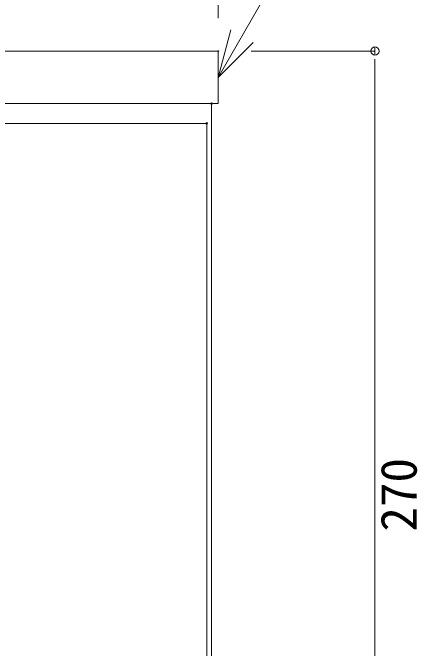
# Model space of a CAD drawing. Units: millimetres, scale not verified. Extents: x -82016 to 4150, y -1714 to 4021.
# Drawn here: x -3112.9 to -2866.5, y 1545.6 to 1932.4 of the extents above; entities that cross this region are included whole.
import ezdxf
from ezdxf.enums import TextEntityAlignment as Align

# ---------------------------------------------------------------- set-up
doc = ezdxf.new("R2010")
doc.units = ezdxf.units.MM
doc.header["$LTSCALE"] = 2
doc.header["$PDMODE"] = 32
doc.header["$PDSIZE"] = 0.4
for name, color, linetype, lineweight in [('0-1_0', 7, 'Continuous', 20), ('0-2_sunpo', 7, 'Continuous', 18), ('0-5_moji', 7, 'Continuous', 18), ('1-1__2-0_', 7, 'Continuous', 18)]:
    doc.layers.add(name, color=color, linetype=linetype, lineweight=lineweight)
doc.layers.add('0-3_Defpoints', color=7, linetype='Continuous')
doc.styles.add('ＭＳ ゴシック', font='')
doc.styles.get('ＭＳ ゴシック').set_extended_font_data('MS Gothic')

# ---------------------------------------------------------------- blocks, each defined once
blk = doc.blocks.new('_Dot')
at = {"layer": '0-1_0'}
for p, q in [((-0.5, 0), (-1, 0)), ((0.25, 0), (-0.25, 0))]:
    blk.add_line(p, q, dxfattribs=at)
blk.add_circle((0, 0), 0.25, dxfattribs=at)
blk = doc.blocks.new('D7')
at = {"layer": '0-2_sunpo', "lineweight": 20}
for p, q in [((38329.571, 2297.337), (38329.571, 2348.737)), ((38339.571, 2348.737), (38827.571, 2348.737)), ((38837.571, 2297.337), (38837.571, 2348.737))]:
    blk.add_line(p, q, dxfattribs=at)
at = {"layer": '0-3_Defpoints'}
for p in [(38837.571, 2348.737), (38329.571, 2277.337), (38837.571, 2277.337)]:
    blk.add_point(p, dxfattribs=at)
at = {"layer": '0-2_sunpo', "xscale": 10, "yscale": 10, "rotation": 180}
blk.add_blockref('_Dot', (38329.571, 2348.737), dxfattribs=at)
at = {"layer": '0-2_sunpo', "xscale": 10, "yscale": 10}
blk.add_blockref('_Dot', (38837.571, 2348.737), dxfattribs=at)
at = {"layer": '0-2_sunpo', "style": 'ＭＳ ゴシック'}
blk.add_text('254', height=21.99, dxfattribs=at).set_placement((38561.071, 2350.737), align=Align.BOTTOM_LEFT)
blk = doc.blocks.new('D8')
at = {"layer": '0-2_sunpo', "lineweight": 20}
for p, q in [((38857.571, 2277.337), (38933.041, 2277.337)), ((38933.041, 2267.337), (38933.041, 1747.337))]:
    blk.add_line(p, q, dxfattribs=at)
at = {"layer": '0-3_Defpoints'}
blk.add_point((38837.571, 2277.337), dxfattribs=at)
at = {"layer": '0-2_sunpo', "xscale": 10, "yscale": 10, "rotation": 90}
blk.add_blockref('_Dot', (38933.041, 2277.337), dxfattribs=at)
at = {"layer": '0-2_sunpo', "style": 'ＭＳ ゴシック'}
blk.add_text('270', height=21.99, rotation=90, dxfattribs=at).set_placement((38965.041, 1984.837), align=Align.BOTTOM_LEFT)

msp = doc.modelspace()

# ---------------------------------------------------------------- linework, layer by layer
at = {"layer": '0-5_moji'}
for q in [(-2945.562, 1966.146), (-2980, 1922.027), (-2966.551, 1914.262)]:
    msp.add_line((-2987.764, 1893.049), q, dxfattribs=at)
at = {"layer": '1-1__2-0_'}
for p, q in [((-3495.764, 1909.049), (-2987.764, 1909.049)), ((-2987.764, 1909.049), (-2987.764, 1877.049)), ((-2987.764, 1877.049), (-3495.764, 1877.049)), ((-2991.764, 1877.049), (-2991.764, 1369.049)), ((-3488.764, 1865.049), (-2994.764, 1865.049)), ((-2994.764, 1865.049), (-2994.764, 1373.049))]:
    msp.add_line(p, q, dxfattribs=at)
for centre, start, end in [((-2991.764, 1877.049), 0, 180), ((-2991.764, 1877.049), 180, 0), ((-2994.764, 1865.049), 0, 180), ((-2994.764, 1865.049), 180, 0)]:
    msp.add_arc(centre, 0.5, start, end, dxfattribs=at)

# ---------------------------------------------------------------- block references
at = {"layer": '0-2_sunpo'}
for name in ['D7', 'D8']:
    msp.add_blockref(name, (-41825.335, -368.289), dxfattribs=at)

doc.saveas('drawing.dxf')
